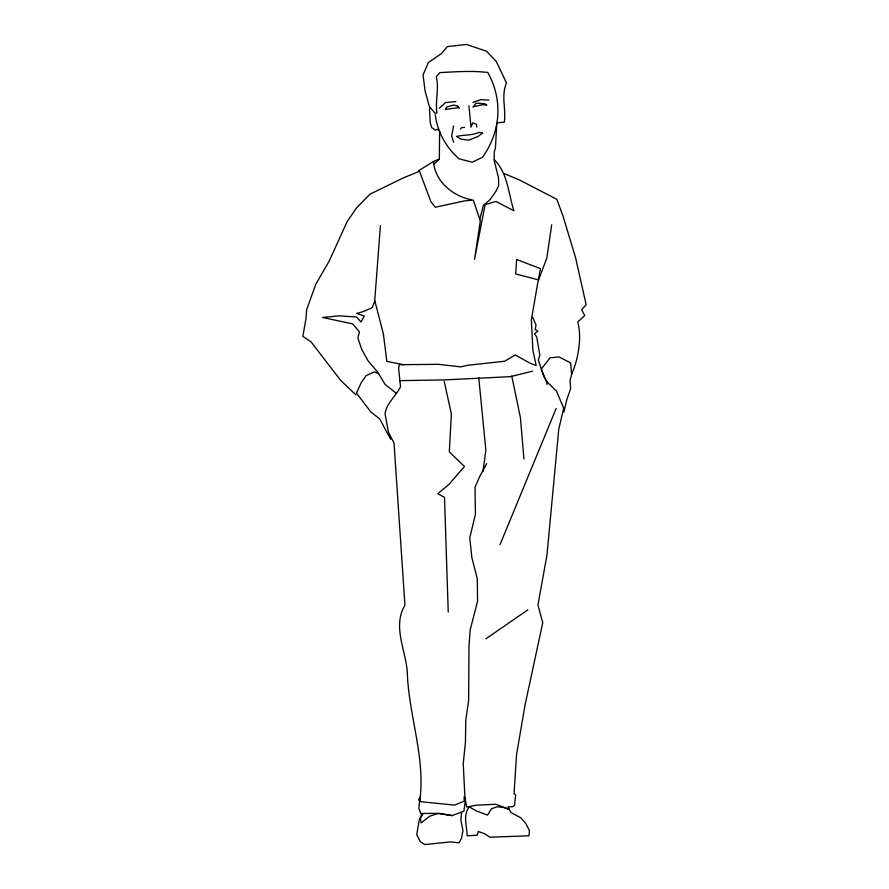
<?xml version="1.0" encoding="UTF-8"?>
<svg xmlns="http://www.w3.org/2000/svg" width="889" height="889" viewBox="0 0 889 889"><rect width="100%" height="100%" fill="white"/><g stroke="black" fill="none" stroke-linecap="round" stroke-linejoin="round"><path stroke-width="1.33" d="M380.425 225.539L374.669 301.293L372.191 307.727L363.434 311.539L356.622 313.428L364.312 316.106L361.023 321.996L356.522 316.984L339.187 315.851L322.418 317.462L352.655 323.863L359.512 332.064L357.867 337.487L358.345 339.298L361.59 349.088L367.968 360.701L377.747 372.158L385.137 384.47L396.194 393.194M419.897 800.067C425.52 756.739 408.473 714.9 407.284 671.795C405.584 649.837 392.405 626.134 404.94 605.231L394.027 443.011L388.482 432.376L385.026 413.796C386.693 402.795 396.005 396.194 400.539 386.715L398.628 368.168L399.35 364.69L438.555 364.334L460.68 366.868L468.092 365.223L504.774 361.223L515.198 354.944L529.933 363.145L536.189 365.512L532.855 350.155L531.355 319.784L537.945 281.78L546.813 257.988L551.691 224.795M461.535 812.635L460.891 820.136L462.958 830.659L461.513 838.238L459.035 842.816L450.701 841.883L424.786 844.55L420.308 841.705L416.708 834.604L419.397 819.336L421.975 813.824M482.938 471.548L485.861 450.312L478.749 377.536M453.612 125.894L451.645 135.873L453.646 142.318M563.893 412.007L566.76 399.917L570.638 388.56L570.06 380.681L572.16 372.113M479.738 219.405L483.438 205.303L490.195 199.514L496.029 191.079L498.651 185.69L498.507 177.644L494.24 160.865L494.228 152.086L495.462 147.73L496.784 122.76L504.341 122.215C506.197 109.047 500.929 95.99 506.474 82.944L496.362 61.597L486.505 51.206L466.458 44.45L447.445 46.584L441.311 53.684L428.387 62.541L423.064 74.965L425.031 90.756L429.32 106.469L435.121 113.348L436.932 112.87C435.043 100.69 439.31 88.844 436.255 76.665L439.888 72.598C455.913 71.776 471.792 70.575 487.794 72.476C503.018 99.89 500.963 131.428 482.427 157.353L472.181 162.187L459.013 158.798C446.145 147.707 437.344 131.583 435.254 114.714M500.04 544.613L556.125 408.551M430.332 107.669L429.487 109.547L430.298 123.115L431.854 127.749L435.499 130.183L437.399 129.249L439.622 131.205L439.333 159.131L433.976 164.198M486.694 463.569L479.693 476.504L475.015 487.316L475.437 514.287L469.759 537.778L471.837 557.547L477.282 578.728L477.571 601.197L470.203 629.668L468.981 646.036L468.625 700.499L465.747 720.301L465.469 741.893L463.236 763.807L464.98 798.222L466.758 807.045L476.193 805.212L495.806 804.256L509.308 809.357M422.908 813.868L420.419 818.447L421.164 822.892L429.82 816.169L438.066 813.513L452.079 815.58L463.88 811.179L465.558 799.1L464.091 796.766L464.214 801.222L454.49 805.123L420.675 801.678L418.641 799.878L419.941 797.277L418.841 808.368L420.697 813.457L439.599 813.368L451.901 815.602M473.092 107.058L475.982 103.191L484.538 103.646L486.839 104.98L482.349 104.791L473.237 106.724M439.077 159.198L433.532 161.42L419.197 170.366L417.93 171.91L403.15 177.978L369.98 194.18L356.422 208.004L347.077 221.794L329.152 261.199L315.817 284.18L306.661 309.672L305.972 318.595L302.849 336.386L311.128 341.976L340.92 380.659L355.933 394.894M439.288 108.302L445.556 102.568L455.824 101.579M460.313 128.927L461.869 127.538L464.514 127.471M485.827 638.835L527.822 609.876M472.948 102.413L480.749 99.679L488.894 100.135M532.689 371.113L510.419 376.658L444.256 379.914L399.55 380.648M403.562 364.723L386.815 361.367L383.392 333.975L374.802 300.838M471.126 199.658C452.59 196.091 434.743 181.1 433.532 161.42M509.464 809.457L503.874 807.512L497.107 806.745L491.417 808.846L487.55 815.102L475.782 810.657L469.214 806.812C462.613 815.635 467.025 826.081 467.17 835.838L477.204 835.182L478.271 831.493L484.827 833.826L489.806 837.205L528.899 835.804L529.466 830.615L525.655 823.225L520.798 817.802L510.997 812.546L507.963 806.812L512.308 806.834L514.52 805.39L515.687 794.91L514.031 793.833L516.576 754.35L525.132 704.555L542.746 622.711L537.934 604.876L546.946 555.303L558.737 429.376L563.704 408.129L556.492 391.149L546.224 381.114L542.434 372.491L538.312 360.034L539.845 355.244L536.734 337.075L534.567 333.875L537.845 331.075L535.211 329.475L536.011 324.918L532.667 317.317M504.319 173.677L519.498 179.967L556.825 199.325L563.093 216.26L575.65 258.01L586.151 304.749L581.662 309.65L584.718 315.595L577.75 321.985C582.095 337.464 578.239 359.556 571.605 374.202L570.66 362.956L559.103 356.934L550.013 357.811L541.345 369.046L544.312 377.269L546.668 381.07L546.991 384.448M378.514 373.636L374.491 371.858L366.168 375.625L361.256 382.603L356.511 393.105L370.902 412.052L379.614 418.797L390.704 439.299M459.424 108.236L456.535 105.713L453.546 105.08L446.911 106.947L445.278 109.414L458.268 107.725L457.668 106.047M494.24 159.687C507.83 173.077 508.352 193.558 513.898 210.749L495.962 201.447L485.105 204.659L474.537 259.344L480.304 221.105L473.326 200.069L464.425 200.925L435.277 207.259L430.876 201.659L419.197 170.366M444.233 381.459L451.379 413.941L449.301 451.834L464.48 466.492L448.845 484.561L437.81 493.673L444.5 497.373L448.234 612.065M476.871 127.038L476.304 124.304L472.748 122.782L470.992 127.16L468.936 105.769M511.775 376.047L520.409 417.552L523.932 458.935M516.642 259.466L515.731 273.945L538.301 279.835L540.468 268.645L516.642 259.466M482.583 133.139L477.949 136.506L468.692 140.184L460.835 139.073L456.557 136.417C464.047 134.628 471.87 135.595 479.104 132.361L482.583 133.139"/></g></svg>
